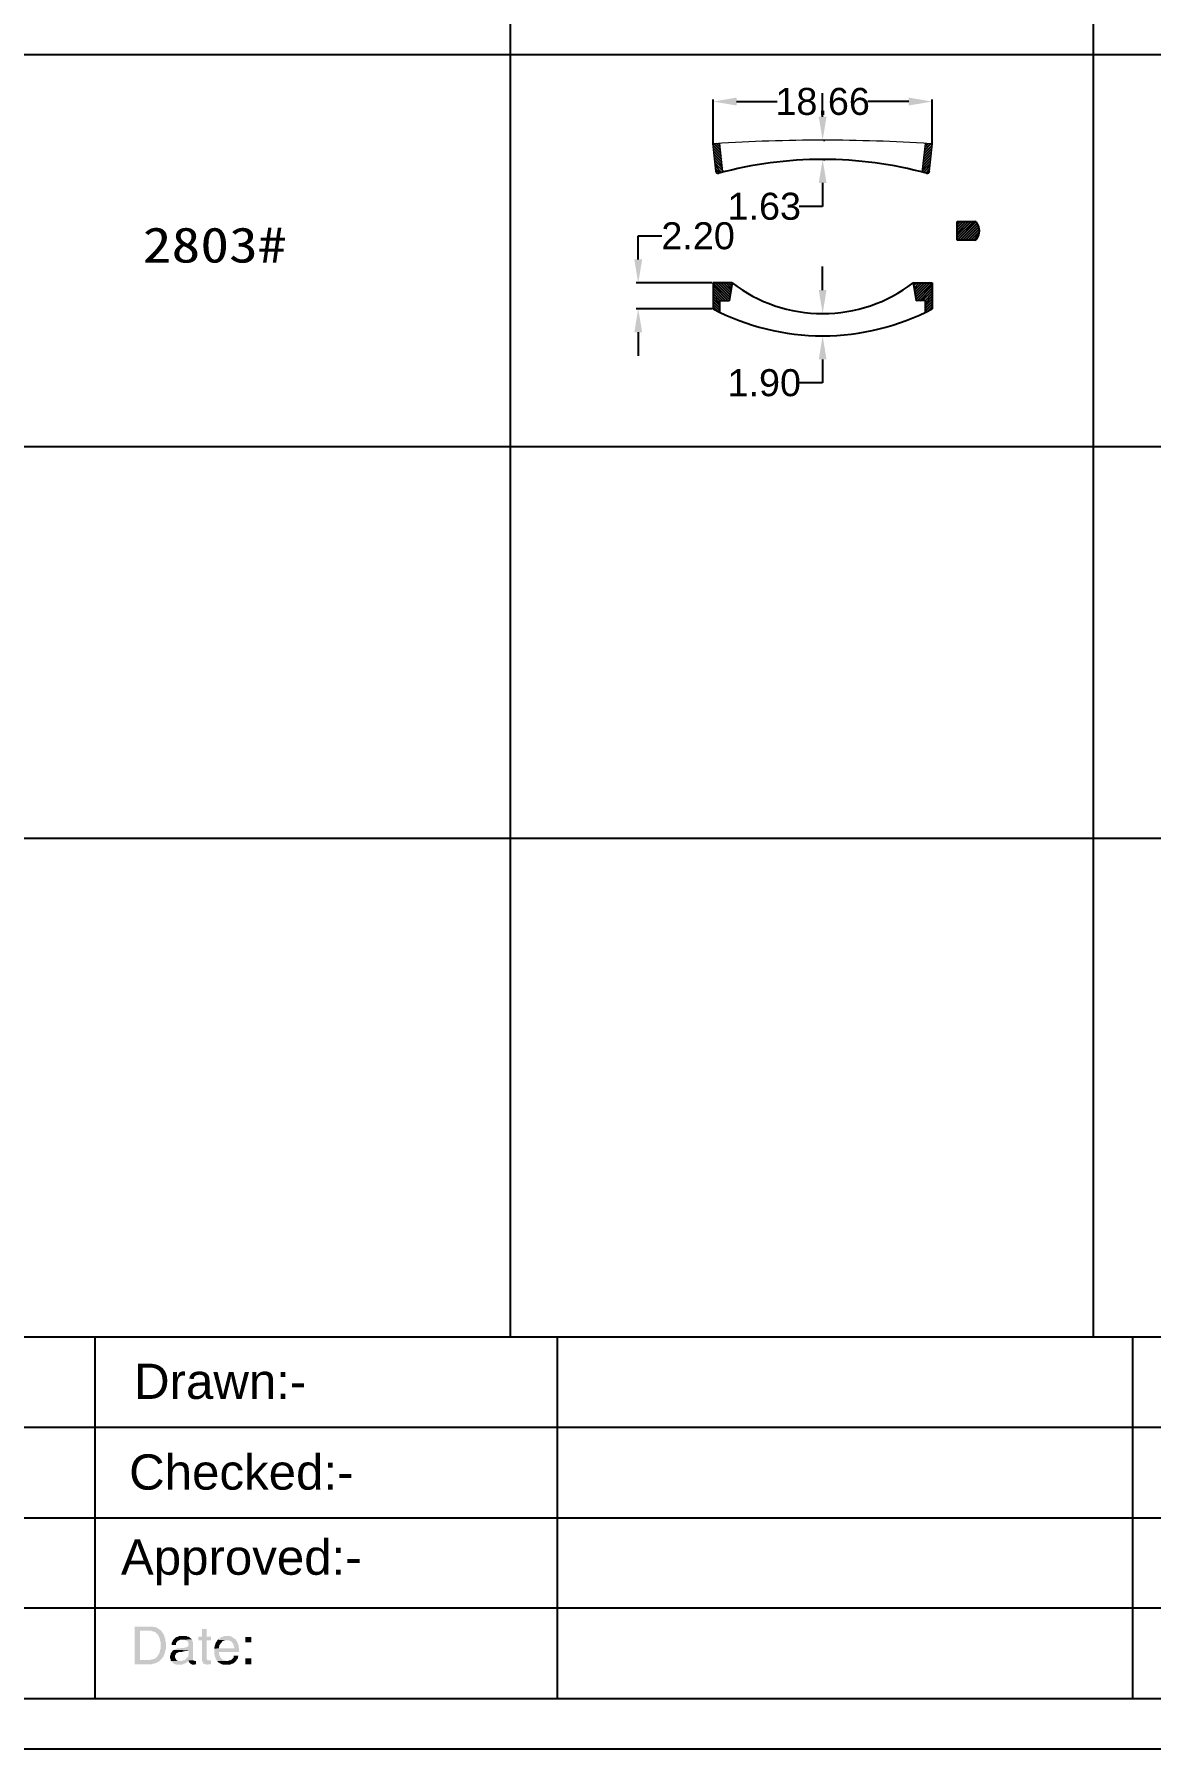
# Model space of a CAD drawing. Header units: inches. Extents: x 3613 to 8393, y -2205 to -794.
# Drawn here: x 5387.3 to 5482.3, y -1525.4 to -1379.5 of the extents above; entities that cross this region are included whole.
import ezdxf

# ---------------------------------------------------------------- set-up
doc = ezdxf.new("R2010")
doc.units = ezdxf.units.IN
doc.header["$MEASUREMENT"] = 0
doc.styles.get("Standard").update_dxf_attribs({"font": 'arial.ttf'})
doc.dimstyles.new('Standard$0', dxfattribs={"dimtxt": 2.3, "dimasz": 2, "dimexe": 1, "dimexo": 1, "dimgap": 1, "dimtad": 0, "dimtih": 1, "dimtoh": 1, "dimdec": 1, "dimzin": 0, "dimdsep": 46, "dimtxsty": 'Standard', "dimcen": 0, "dimclrd": 4, "dimclre": 4, "dimclrt": 4, "dimadec": 1, "dimazin": 0, "dimtfac": 1, "dimtdec": 1, "dimtofl": 0, "dimtmove": 0, "dimatfit": 0, "dimfxl": 1, "dimtolj": 1, "dimtzin": 0, "dimarcsym": 0})

# ---------------------------------------------------------------- blocks, each defined once
blk = doc.blocks.new('*D754')
at = {"color": 0, "lineweight": -2, "transparency": 16777216}
for p, q in [((5445.08, -1388.94), (5445.08, -1385.04)), ((5447.08, -1385.22), (5450.55, -1385.22)), ((5461.74, -1385.22), (5458.27, -1385.22)), ((5463.74, -1388.94), (5463.74, -1385.04))]:
    blk.add_line(p, q, dxfattribs=at)
at = {"color": 0, "transparency": 16777216}
for points in [[(5447.08, -1384.88), (5447.08, -1385.55), (5445.08, -1385.22)], [(5461.74, -1384.88), (5461.74, -1385.55), (5463.74, -1385.22)]]:
    blk.add_solid(points, dxfattribs=at)
at = {"layer": 'Defpoints', "color": 0, "transparency": 16777216}
for p in [(5463.74, -1385.22), (5445.08, -1389.01), (5463.74, -1389.01)]:
    blk.add_point(p, dxfattribs=at)
at = {"color": 0, "lineweight": 9, "transparency": 16777216, "insert": (5454.41, -1385.22), "char_height": 2.3, "attachment_point": 5}
blk.add_mtext('\\A1;18.66', dxfattribs=at)
blk = doc.blocks.new('*D755')
at = {"color": 0, "lineweight": -2, "transparency": 16777216}
for p, q in [((5454.41, -1386.51), (5454.41, -1384.51)), ((5454.47, -1388.51), (5454.59, -1388.51)), ((5454.47, -1390.14), (5454.59, -1390.14)), ((5454.41, -1392.14), (5454.41, -1394.14)), ((5454.41, -1394.14), (5452.41, -1394.14))]:
    blk.add_line(p, q, dxfattribs=at)
at = {"color": 0, "transparency": 16777216}
for points in [[(5454.08, -1386.51), (5454.74, -1386.51), (5454.41, -1388.51)], [(5454.08, -1392.14), (5454.74, -1392.14), (5454.41, -1390.14)]]:
    blk.add_solid(points, dxfattribs=at)
at = {"layer": 'Defpoints', "color": 0, "transparency": 16777216}
for p in [(5454.41, -1388.51), (5454.41, -1390.14), (5454.41, -1390.14)]:
    blk.add_point(p, dxfattribs=at)
at = {"color": 0, "lineweight": 9, "transparency": 16777216, "insert": (5449.44, -1394.14), "char_height": 2.3, "attachment_point": 5}
blk.add_mtext('\\A1;1.63', dxfattribs=at)
blk = doc.blocks.new('*D756')
at = {"color": 0, "lineweight": -2, "transparency": 16777216}
for p, q in [((5454.41, -1401.25), (5454.41, -1399.25)), ((5454.47, -1403.25), (5454.59, -1403.25)), ((5454.47, -1405.15), (5454.59, -1405.15)), ((5454.41, -1407.15), (5454.41, -1409.15)), ((5454.41, -1409.15), (5452.41, -1409.15))]:
    blk.add_line(p, q, dxfattribs=at)
at = {"color": 0, "transparency": 16777216}
for points in [[(5454.08, -1401.25), (5454.74, -1401.25), (5454.41, -1403.25)], [(5454.08, -1407.15), (5454.74, -1407.15), (5454.41, -1405.15)]]:
    blk.add_solid(points, dxfattribs=at)
at = {"layer": 'Defpoints', "color": 0, "transparency": 16777216}
for p in [(5454.41, -1403.25), (5454.41, -1405.15), (5454.41, -1405.15)]:
    blk.add_point(p, dxfattribs=at)
at = {"color": 0, "lineweight": 9, "transparency": 16777216, "insert": (5449.44, -1409.15), "char_height": 2.3, "attachment_point": 5}
blk.add_mtext('\\A1;1.90', dxfattribs=at)
blk = doc.blocks.new('*D757')
at = {"color": 0, "lineweight": -2, "transparency": 16777216}
for p, q in [((5438.71, -1398.65), (5438.71, -1396.65)), ((5438.71, -1396.65), (5440.71, -1396.65)), ((5445.02, -1400.65), (5438.53, -1400.65)), ((5445.02, -1402.85), (5438.53, -1402.85)), ((5438.71, -1404.85), (5438.71, -1406.85))]:
    blk.add_line(p, q, dxfattribs=at)
at = {"color": 0, "transparency": 16777216}
for points in [[(5438.38, -1398.65), (5439.05, -1398.65), (5438.71, -1400.65)], [(5438.38, -1404.85), (5439.05, -1404.85), (5438.71, -1402.85)]]:
    blk.add_solid(points, dxfattribs=at)
at = {"layer": 'Defpoints', "color": 0, "transparency": 16777216}
for p in [(5438.71, -1400.65), (5445.08, -1400.65), (5445.08, -1402.85)]:
    blk.add_point(p, dxfattribs=at)
at = {"color": 0, "lineweight": 9, "transparency": 16777216, "insert": (5443.81, -1396.65), "char_height": 2.3, "attachment_point": 5}
blk.add_mtext('\\A1;2.20', dxfattribs=at)

msp = doc.modelspace()

# ---------------------------------------------------------------- hatches: boundary and pattern name
h = msp.add_hatch()
h.set_pattern_fill('ANSI31', color=1, scale=0.05, style=0)
h.set_pattern_definition([(135, (5484.2355, -1655.97153), (0.1122532, 0.1122532), [])])
h.paths.add_polyline_path([(5445.658, -1388.781, 0.0007042), (5445.267, -1388.806, 0.4267551), (5445.081, -1389.027), (5445.312, -1391.143, 0.4609007), (5445.563, -1391.315, -0.0027622), (5445.923, -1391.219)])
h = msp.add_hatch()
h.set_pattern_fill('ANSI31', color=1, scale=0.05, style=0)
h.set_pattern_definition([(45, (5424.58385, -1655.97153), (-0.1122532, 0.1122532), [])])
h.paths.add_polyline_path([(5462.896, -1391.219, -0.0027622), (5463.256, -1391.315, 0.4609007), (5463.508, -1391.143), (5463.738, -1389.027, 0.4267551), (5463.552, -1388.806, 0.0007042), (5463.161, -1388.781)])
h = msp.add_hatch()
h.set_pattern_fill('ANSI31', color=1, scale=0.05, style=0)
h.set_pattern_definition([(45, (5424.58385, -1655.4192), (-0.1122532, 0.1122532), [])])
edge = h.paths.add_edge_path()
edge.add_arc((5467.364, -1395.615), 0.2, 36.16864, 90)
edge.add_line((5467.364, -1395.415), (5465.86, -1395.415))
edge.add_line((5465.86, -1395.415), (5465.86, -1397.015))
edge.add_line((5465.86, -1397.015), (5467.364, -1397.015))
edge.add_arc((5467.364, -1396.815), 0.2, 270, 323.83136)
edge.add_arc((5466.544, -1396.215), 1.217, 323.83136, 396.16864)
h = msp.add_hatch()
h.set_pattern_fill('ANSI31', color=1, scale=0.05, style=0)
h.set_pattern_definition([(135, (5484.2355, -1656.00937), (0.1122532, 0.1122532), [])])
h.paths.add_polyline_path([(5446.447, -1402.178), (5446.706, -1400.647), (5445.08, -1400.647), (5445.08, -1402.848, 0.008076), (5445.66, -1403.141), (5445.66, -1402.129)])
h = msp.add_hatch()
h.set_pattern_fill('ANSI31', color=1, scale=0.05, style=0)
h.set_pattern_definition([(45, (5424.58385, -1656.00937), (-0.1122532, 0.1122532), [])])
h.paths.add_polyline_path([(5463.16, -1402.129), (5463.16, -1403.141, 0.008076), (5463.739, -1402.848), (5463.739, -1400.647), (5462.113, -1400.647), (5462.373, -1402.178)])
at = {"transparency": 33554559}
for points in [[(5397.155, -1514.957), (5395.846, -1514.957), (5395.846, -1518.162), (5397.335, -1518.162), (5397.426, -1518.117), (5397.516, -1518.117), (5397.606, -1518.072), (5397.651, -1518.072), (5397.742, -1518.026), (5397.832, -1517.981), (5397.877, -1517.936), (5397.967, -1517.891), (5398.012, -1517.846), (5398.058, -1517.801), (5396.297, -1517.801), (5396.297, -1515.319), (5397.11, -1515.319), (5398.058, -1515.273), (5397.967, -1515.228), (5397.922, -1515.183), (5397.832, -1515.138), (5397.787, -1515.093), (5397.696, -1515.048), (5397.606, -1515.003), (5397.426, -1515.003), (5397.381, -1514.957), (5397.29, -1514.957)], [(5398.058, -1515.273), (5397.11, -1515.319), (5397.245, -1515.319), (5397.335, -1515.364), (5397.426, -1515.364), (5397.471, -1515.409), (5397.561, -1515.409), (5397.651, -1515.454), (5397.696, -1515.544), (5397.742, -1515.589), (5397.832, -1515.634), (5397.877, -1515.725), (5397.877, -1515.77), (5397.922, -1515.86), (5397.967, -1515.905), (5397.967, -1515.995), (5398.012, -1516.086), (5398.012, -1516.176), (5398.058, -1516.266), (5398.058, -1516.853), (5398.012, -1516.943), (5398.012, -1517.034), (5397.967, -1517.124), (5397.967, -1517.214), (5397.922, -1517.259), (5397.877, -1517.349), (5397.832, -1517.395), (5397.787, -1517.485), (5397.787, -1517.485), (5397.742, -1517.575), (5397.651, -1517.62), (5397.606, -1517.665), (5397.516, -1517.711), (5397.426, -1517.711), (5397.381, -1517.756), (5397.29, -1517.756), (5397.2, -1517.801), (5396.297, -1517.801), (5398.058, -1517.801), (5398.148, -1517.711), (5398.148, -1517.711), (5398.193, -1517.62), (5398.238, -1517.575), (5398.283, -1517.53), (5398.328, -1517.44), (5398.373, -1517.349), (5398.373, -1517.304), (5398.419, -1517.214), (5398.419, -1517.124), (5398.464, -1517.034), (5398.464, -1516.943), (5398.509, -1516.853), (5398.509, -1516.311), (5398.464, -1516.221), (5398.464, -1516.041), (5398.419, -1515.95), (5398.419, -1515.905), (5398.373, -1515.815), (5398.373, -1515.725), (5398.328, -1515.68), (5398.283, -1515.589), (5398.238, -1515.499), (5398.193, -1515.454), (5398.148, -1515.409), (5398.103, -1515.319)], [(5401.984, -1515.183), (5401.578, -1515.183), (5401.578, -1515.815), (5401.262, -1515.815), (5401.262, -1516.131), (5401.578, -1516.131), (5401.578, -1517.846), (5401.623, -1517.936), (5401.668, -1518.026), (5401.668, -1518.072), (5401.713, -1518.117), (5401.758, -1518.117), (5401.849, -1518.162), (5401.939, -1518.162), (5402.029, -1518.207), (5402.074, -1518.207), (5402.119, -1518.162), (5402.345, -1518.162), (5402.345, -1517.846), (5402.119, -1517.846), (5402.029, -1517.801), (5401.984, -1517.756), (5401.984, -1516.131), (5402.345, -1516.131), (5402.345, -1515.815), (5401.984, -1515.815)], [(5399.186, -1516.943), (5399.141, -1516.988), (5399.05, -1517.034), (5399.05, -1517.079), (5399.005, -1517.124), (5398.96, -1517.214), (5398.915, -1517.259), (5398.915, -1517.349), (5398.87, -1517.44), (5398.87, -1517.665), (5398.915, -1517.756), (5398.915, -1517.846), (5398.96, -1517.891), (5399.682, -1517.891), (5399.547, -1517.891), (5399.457, -1517.846), (5399.412, -1517.801), (5399.366, -1517.756), (5399.321, -1517.665), (5399.276, -1517.575), (5399.276, -1517.44), (5399.321, -1517.349), (5399.366, -1517.304), (5399.412, -1517.214), (5399.457, -1517.214), (5399.547, -1517.169), (5399.637, -1517.124), (5399.818, -1517.124), (5400.179, -1517.034), (5400.359, -1517.034), (5400.45, -1516.988)], [(5400.72, -1516.041), (5399.908, -1516.086), (5400.089, -1516.086), (5400.134, -1516.131), (5400.224, -1516.131), (5400.269, -1516.176), (5400.359, -1516.221), (5400.404, -1516.311), (5400.404, -1516.402), (5400.45, -1516.492), (5400.45, -1516.492), (5400.404, -1516.582), (5400.404, -1516.627), (5400.359, -1516.672), (5400.269, -1516.718), (5400.224, -1516.718), (5400.134, -1516.763), (5399.637, -1516.808), (5399.502, -1516.808), (5399.412, -1516.853), (5399.321, -1516.898), (5399.276, -1516.898), (5399.186, -1516.943), (5400.45, -1516.988), (5400.45, -1517.304), (5400.404, -1517.395), (5400.404, -1517.53), (5400.359, -1517.575), (5400.269, -1517.665), (5400.224, -1517.711), (5400.179, -1517.756), (5400.134, -1517.801), (5400.043, -1517.846), (5399.953, -1517.846), (5399.863, -1517.891), (5398.96, -1517.891), (5399.005, -1517.981), (5399.096, -1518.026), (5399.141, -1518.072), (5399.186, -1518.117), (5399.276, -1518.162), (5399.321, -1518.162), (5399.412, -1518.207), (5399.908, -1518.207), (5399.953, -1518.162), (5400.043, -1518.117), (5400.134, -1518.117), (5400.179, -1518.072), (5400.269, -1518.026), (5400.359, -1517.936), (5400.359, -1517.936), (5400.45, -1517.846), (5400.856, -1517.846), (5400.811, -1517.756), (5400.811, -1516.311), (5400.765, -1516.221), (5400.765, -1516.131)], [(5399.953, -1515.77), (5399.637, -1515.77), (5399.547, -1515.815), (5399.457, -1515.86), (5399.412, -1515.86), (5399.321, -1515.905), (5399.276, -1515.95), (5399.231, -1515.995), (5399.186, -1516.041), (5399.141, -1516.086), (5399.096, -1516.176), (5399.05, -1516.266), (5399.005, -1516.357), (5399.005, -1516.537), (5399.366, -1516.537), (5399.366, -1516.402), (5399.412, -1516.311), (5399.457, -1516.266), (5399.502, -1516.176), (5399.547, -1516.176), (5399.637, -1516.131), (5399.727, -1516.086), (5399.908, -1516.086), (5400.72, -1516.041), (5400.675, -1515.995), (5400.585, -1515.95), (5400.54, -1515.905), (5400.495, -1515.86), (5400.404, -1515.815), (5400.314, -1515.815), (5400.269, -1515.77), (5400.043, -1515.77)], [(5403.699, -1515.77), (5403.473, -1515.77), (5403.383, -1515.815), (5403.338, -1515.815), (5403.248, -1515.86), (5403.157, -1515.905), (5403.112, -1515.95), (5403.022, -1515.995), (5402.977, -1516.041), (5402.932, -1516.086), (5403.699, -1516.131), (5403.88, -1516.131), (5403.97, -1516.176), (5404.06, -1516.221), (5404.105, -1516.266), (5404.15, -1516.311), (5404.15, -1516.311), (5404.196, -1516.402), (5404.241, -1516.447), (5404.286, -1516.537), (5404.286, -1516.627), (5404.331, -1516.718), (5404.331, -1516.808), (5403.022, -1516.808), (5402.616, -1516.853), (5402.616, -1517.304), (5402.661, -1517.395), (5402.661, -1517.485), (5402.706, -1517.575), (5402.706, -1517.62), (5402.751, -1517.711), (5402.796, -1517.801), (5402.842, -1517.846), (5402.887, -1517.891), (5403.699, -1517.891), (5403.609, -1517.891), (5403.519, -1517.846), (5403.428, -1517.846), (5403.383, -1517.801), (5403.293, -1517.756), (5403.248, -1517.711), (5403.203, -1517.665), (5403.157, -1517.62), (5403.112, -1517.575), (5403.112, -1517.485), (5403.067, -1517.44), (5403.067, -1517.349), (5403.022, -1517.214), (5403.022, -1517.124), (5404.737, -1517.124), (5404.737, -1516.808), (5404.692, -1516.718), (5404.692, -1516.537), (5404.647, -1516.447), (5404.602, -1516.357), (5404.602, -1516.311), (5404.557, -1516.221), (5404.511, -1516.176), (5404.466, -1516.086), (5404.421, -1516.041), (5404.331, -1515.995), (5404.286, -1515.95), (5404.196, -1515.905), (5404.15, -1515.86), (5404.06, -1515.815), (5403.97, -1515.77), (5403.789, -1515.77)], [(5402.932, -1516.086), (5402.887, -1516.131), (5402.842, -1516.221), (5402.796, -1516.266), (5402.751, -1516.357), (5402.706, -1516.402), (5402.706, -1516.492), (5402.661, -1516.582), (5402.661, -1516.672), (5402.616, -1516.763), (5402.616, -1516.853), (5403.022, -1516.808), (5403.022, -1516.718), (5403.067, -1516.627), (5403.067, -1516.537), (5403.112, -1516.492), (5403.157, -1516.402), (5403.203, -1516.357), (5403.248, -1516.311), (5403.293, -1516.221), (5403.383, -1516.176), (5403.428, -1516.176), (5403.519, -1516.131), (5403.699, -1516.131)], [(5405.775, -1516.311), (5405.775, -1515.86), (5405.279, -1515.86), (5405.279, -1516.311)], [(5400.856, -1517.846), (5400.45, -1517.846), (5400.45, -1517.936), (5400.946, -1517.891), (5400.946, -1517.891)], [(5401.081, -1517.891), (5400.946, -1517.891), (5400.45, -1517.936), (5400.495, -1518.026), (5400.54, -1518.072), (5400.54, -1518.072), (5400.585, -1518.117), (5400.675, -1518.162), (5400.765, -1518.207), (5400.946, -1518.207), (5400.991, -1518.162), (5401.081, -1518.162)], [(5404.692, -1517.44), (5404.286, -1517.44), (5404.286, -1517.575), (5404.241, -1517.62), (5404.15, -1517.711), (5404.105, -1517.756), (5404.06, -1517.801), (5403.97, -1517.846), (5403.88, -1517.846), (5403.789, -1517.891), (5402.887, -1517.891), (5402.932, -1517.981), (5403.022, -1518.026), (5403.067, -1518.072), (5403.157, -1518.117), (5403.248, -1518.162), (5403.293, -1518.162), (5403.383, -1518.207), (5403.97, -1518.207), (5404.06, -1518.162), (5404.15, -1518.117), (5404.196, -1518.117), (5404.286, -1518.072), (5404.331, -1518.026), (5404.421, -1517.981), (5404.466, -1517.891), (5404.511, -1517.846), (5404.557, -1517.756), (5404.602, -1517.711), (5404.647, -1517.62), (5404.647, -1517.53)], [(5405.775, -1518.162), (5405.775, -1517.665), (5405.279, -1517.665), (5405.279, -1518.162)]]:
    msp.add_hatch(color=256, dxfattribs=at).paths.add_polyline_path(points)

# ---------------------------------------------------------------- linework, layer by layer
for p, q in [((5427.799, -1234.354), (5427.799, -1490.315)), ((5477.447, -1234.354), (5477.447, -1490.315)), ((5311.792, -1381.215), (5708.23, -1381.215)), ((5311.792, -1414.557), (5708.23, -1414.557)), ((5311.792, -1447.898), (5708.23, -1447.898)), ((5298.974, -1521.095), (5708.23, -1521.095))]:
    msp.add_line(p, q)
at = {"color": 0, "lineweight": 9}
for p, q in [((5445.312, -1391.143), (5445.081, -1389.027)), ((5445.923, -1391.219), (5445.658, -1388.781)), ((5462.896, -1391.219), (5463.161, -1388.781)), ((5463.508, -1391.143), (5463.738, -1389.027))]:
    msp.add_line(p, q, dxfattribs=at)
at = {"color": 0}
for p, q in [((5465.86, -1395.415), (5467.364, -1395.415)), ((5465.86, -1397.015), (5465.86, -1395.415)), ((5467.364, -1397.015), (5465.86, -1397.015)), ((5445.08, -1400.647), (5445.08, -1402.848)), ((5446.706, -1400.647), (5445.08, -1400.647)), ((5446.706, -1400.647), (5446.447, -1402.178)), ((5462.113, -1400.647), (5462.373, -1402.178)), ((5462.113, -1400.647), (5463.739, -1400.647)), ((5463.739, -1400.647), (5463.739, -1402.848)), ((5445.66, -1403.141), (5445.66, -1402.129)), ((5445.66, -1402.129), (5446.447, -1402.178)), ((5463.16, -1402.129), (5462.373, -1402.178)), ((5463.16, -1403.141), (5463.16, -1402.129))]:
    msp.add_line(p, q, dxfattribs=at)
msp.add_lwpolyline([(5712.268, -1525.354), (5712.268, -1228.354), (5292.268, -1228.354), (5292.268, -1525.354)], close=True)
for points in [[(5311.792, -1490.315), (5708.23, -1490.315)], [(5392.461, -1490.315), (5392.461, -1521.095)], [(5431.816, -1490.315), (5431.816, -1521.095)], [(5480.785, -1490.315), (5480.785, -1521.095)], [(5311.792, -1497.988), (5607.922, -1497.988)], [(5311.792, -1505.705), (5660.862, -1505.705)], [(5311.792, -1513.378), (5607.922, -1513.378)]]:
    msp.add_lwpolyline(points)
at = {"color": 0, "lineweight": 9}
for centre, radius, start, end in [((5454.41, -1527.624), 139.119, 90, 93.76811), ((5454.41, -1527.624), 139.119, 86.23189, 90), ((5445.28, -1389.005), 0.2, 93.76811, 186.21056), ((5463.539, -1389.005), 0.2, 353.78944, 86.23189)]:
    msp.add_arc(centre, radius, start, end, dxfattribs=at)
at = {"color": 0}
for centre, radius, start, end in [((5445.51, -1391.122), 0.2, 186.21056, 285.1906), ((5454.41, -1423.898), 33.762, 90, 105.1906), ((5454.41, -1423.898), 33.762, 74.8094, 90), ((5463.309, -1391.122), 0.2, 254.8094, 353.78944), ((5467.364, -1395.615), 0.2, 36.16864, 90), ((5466.544, -1396.215), 1.217, 323.83136, 36.16864), ((5467.364, -1396.815), 0.2, 270, 323.83136), ((5454.41, -1390.565), 12.688, 232.61515, 270), ((5454.41, -1390.565), 12.688, 270, 307.38485), ((5454.426, -1385.056), 20.097, 242.28937, 269.95483), ((5454.394, -1385.056), 20.097, 270.04517, 297.71063)]:
    msp.add_arc(centre, radius, start, end, dxfattribs=at)

# ---------------------------------------------------------------- texts
at = {"color": 0, "lineweight": 9, "insert": (5396.54, -1395.916), "char_height": 3, "width": 14.41517, "attachment_point": 1}
msp.add_mtext('{\\fSimSun|b1|i0|c0|p2;\\W1.2;2803\\fSimSun|b1|i0|c134|p2;#}', dxfattribs=at)
at = {"char_height": 2.9997, "width": 34.34827, "attachment_point": 5}
for s, insert in [('Drawn:-', (5403.129, -1494.117)), ('Checked:-', (5404.926, -1501.834)), ('Approved:-', (5404.926, -1509.507))]:
    msp.add_mtext(s, dxfattribs=dict(at, insert=insert))

# ---------------------------------------------------------------- dimensions: what is measured, and where the dimension line sits
at = {"color": 3, "lineweight": 9}
dim = msp.add_linear_dim(base=(5463.739, -1385.217), p1=(5445.08, -1389.005), p2=(5463.739, -1389.005), dimstyle='Standard$0', override={"dimasz": 2, "dimexe": 0.18, "dimexo": 0.0625, "dimgap": 0.09, "dimdec": 2, "dimtxsty": 'Standard', "dimcen": 0.09, "dimclrd": 0, "dimclre": 0, "dimclrt": 0, "dimtdec": 2, "dimatfit": 3, "dimfxl": 1.25, "dimarcsym": 0}, dxfattribs=at)
dim.commit()
dim.dimension.update_dxf_attribs({"geometry": '*D754', "text_midpoint": (5454.41, -1385.217)})
dim = msp.add_linear_dim(base=(5454.41, -1390.135), p1=(5454.41, -1388.505), p2=(5454.41, -1390.135), angle=90, dimstyle='Standard$0', override={"dimexe": 0.18, "dimexo": 0.0625, "dimgap": 0.09, "dimdec": 2, "dimcen": 0.09, "dimclrd": 0, "dimclre": 0, "dimclrt": 0, "dimtdec": 2, "dimatfit": 3, "dimfxl": 1.25}, dxfattribs=at)
dim.commit()
dim.dimension.update_dxf_attribs({"geometry": '*D755', "text_midpoint": (5449.441, -1394.135)})
dim = msp.add_linear_dim(base=(5438.712, -1400.647), p1=(5445.08, -1402.848), p2=(5445.08, -1400.647), angle=90, dimstyle='Standard$0', override={"dimasz": 2, "dimexe": 0.18, "dimexo": 0.0625, "dimgap": 0.09, "dimdec": 2, "dimtxsty": 'Standard', "dimcen": 0.09, "dimclrd": 0, "dimclre": 0, "dimclrt": 0, "dimtdec": 2, "dimatfit": 3, "dimfxl": 1.25, "dimarcsym": 0}, dxfattribs=at)
dim.commit()
dim.dimension.update_dxf_attribs({"geometry": '*D757', "text_midpoint": (5443.805, -1396.647), "dimtype": 161})
dim = msp.add_aligned_dim(p1=(5454.41, -1403.253), p2=(5454.41, -1405.153), distance=0, dimstyle='Standard$0', override={"dimasz": 2, "dimexe": 0.18, "dimexo": 0.0625, "dimgap": 0.09, "dimdec": 2, "dimtxsty": 'Standard', "dimcen": 0.09, "dimclrd": 0, "dimclre": 0, "dimclrt": 0, "dimtdec": 2, "dimatfit": 3, "dimfxl": 1.25, "dimarcsym": 0}, dxfattribs=at)
dim.commit()
dim.dimension.update_dxf_attribs({"geometry": '*D756', "text_midpoint": (5449.445, -1409.153)})

doc.saveas('drawing.dxf')
